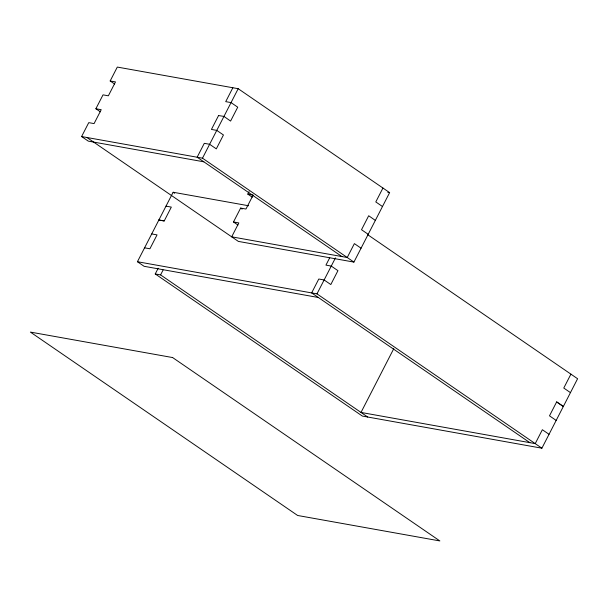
<?xml version="1.0" encoding="UTF-8"?>
<svg xmlns="http://www.w3.org/2000/svg" width="608" height="608" viewBox="0 0 608 608"><rect width="100%" height="100%" fill="white"/><g stroke="black" fill="none" stroke-linecap="round" stroke-linejoin="round"><path stroke-width="0.91" d="M203.832 161.812L88.282 141.124L81.601 136.542L88.745 122.641L94.08 123.599L101.217 109.706L95.882 108.748L103.026 94.856L108.361 95.813L115.497 81.913L110.17 80.963L117.306 67.07L238.192 88.707L389.622 192.622L353.917 262.094L238.366 241.406L86.936 137.492M318.326 297.494L144.111 266.304L137.431 261.721L173.136 192.25L248.596 205.755M218.614 115.467L211.432 129.436L216.767 130.386L223.448 134.976L216.311 148.869L209.631 144.286L204.296 143.328L197.152 157.221L341.901 256.553M232.856 87.75L225.72 101.642L231.048 102.6L237.728 107.183L230.592 121.076L223.949 116.417L218.576 115.543M81.601 136.542L202.487 158.179L238.192 88.707M367.551 234.589L577.6 378.731L541.895 448.202L362.345 416.062L155.245 273.95L158.186 268.227M155.245 273.95L160.58 274.9L163.104 269.998M237.941 225.028L233.487 221.973L240.631 208.08L245.966 209.038L253.141 195.062L247.813 194.112L249.067 191.672M329.734 257.724L325.934 265.118L331.261 266.076L337.942 270.659L330.805 284.552L324.125 279.969L318.79 279.011L311.646 292.904L529.88 442.67M137.431 261.721L316.981 293.862L335.464 257.898M382.941 188.039L375.797 201.932L382.478 206.515M393.764 348.68L361 412.437L535.215 443.62L542.359 429.727L549.039 434.31M570.92 374.148L563.776 388.041L570.456 392.631M387.752 192.288L389.622 192.622M165.999 206.142L171.327 207.1L164.19 220.993L158.855 220.035M233.487 221.973L238.822 222.931L231.686 236.824L347.236 257.511L354.373 243.61L361.053 248.201M158.893 219.959L164.228 220.917M151.719 233.936L157.046 234.886L149.91 248.778L144.575 247.828M375.334 220.408L368.691 215.749L361.517 229.718L368.197 234.3M110.17 80.963L114.623 84.018M202.487 158.179L353.917 262.094M563.358 406.448L556.677 401.865L549.495 415.834L556.176 420.417M556.639 401.941L563.32 406.524M247.813 194.112L252.267 197.167M95.882 108.748L100.335 111.804M240.631 208.08L242.113 209.099M173.136 192.25L174.625 193.268M316.981 293.862L541.895 448.202M160.58 274.9L367.68 417.02M172.619 357.557L30.4 332.097L297.624 515.478L439.842 540.93L172.619 357.557"/></g></svg>
